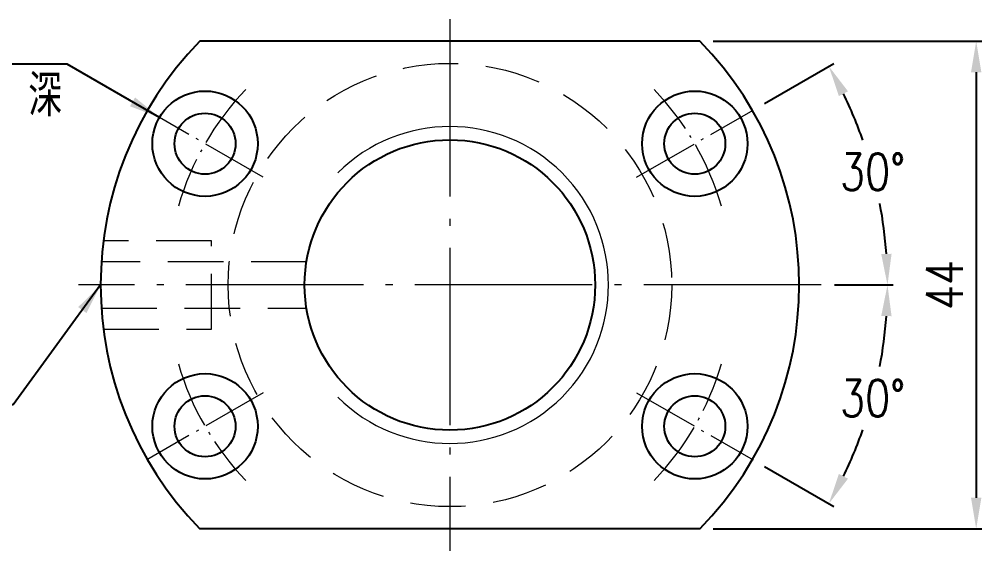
# Model space of a CAD drawing. Header units: millimetres. Extents: x -1039 to -662, y -1674 to -1407.
# Drawn here: x -882.5 to -795.7, y -1624.5 to -1576.6 of the extents above; entities that cross this region are included whole.
import ezdxf
from ezdxf.enums import TextEntityAlignment as Align

# ---------------------------------------------------------------- set-up
doc = ezdxf.new("R2010")
doc.units = ezdxf.units.MM
doc.linetypes.add('CenLine', pattern=[25.8, 20, -2.5, 0.8, -2.5])
doc.linetypes.add('HidLine', pattern=[7.5, 5, -2.5])
doc.layers.get('DEFPOINTS').update_dxf_attribs({"linetype": 'CONTINUOUS'})
for name, color, linetype, lineweight in [('cen', 1, 'CenLine', 13), ('DIM', 6, 'CONTINUOUS', 9), ('hat', 4, 'CONTINUOUS', 9), ('hid', 5, 'HidLine', 15), ('str', 7, 'CONTINUOUS', 25), ('txt', 3, 'CONTINUOUS', 9)]:
    doc.layers.add(name, color=color, linetype=linetype, lineweight=lineweight)
doc.styles.add('SIMPLEX', font='simplex.shx', dxfattribs={"width": 0.8, "height": 3.3, "bigfont": 'chineset.shx'})
doc.dimstyles.new('STANDARD$0', dxfattribs={"dimscale": 0, "dimtxt": 6, "dimasz": 5, "dimexe": 0.5, "dimexo": 2, "dimgap": 1.7, "dimtad": 1, "dimdec": 3, "dimdsep": 46, "dimtxsty": 'SIMPLEX', "dimcen": 0.09, "dimclrd": 6, "dimclre": 6, "dimclrt": 3, "dimadec": 1, "dimazin": 2, "dimtp": -0.1, "dimtm": 0.2, "dimtfac": 1, "dimtdec": 3, "dimtmove": 0, "dimatfit": 3, "dimfxl": 0, "dimtvp": 0.790698, "dimarcsym": 0})
doc.dimstyles.new('STANDARD$2', dxfattribs={"dimscale": 0, "dimtxt": 6, "dimasz": 5, "dimexe": 0.5, "dimexo": 2.2, "dimgap": 2.2, "dimtad": 0, "dimtih": 1, "dimtoh": 1, "dimdec": 3, "dimrnd": 0.0005, "dimdsep": 46, "dimtxsty": 'SIMPLEX', "dimcen": 0.09, "dimclrd": 6, "dimclre": 6, "dimclrt": 3, "dimadec": 1, "dimazin": 2, "dimtp": -0.1, "dimtm": 0.2, "dimtfac": 1, "dimtdec": 3, "dimtmove": 2, "dimatfit": 3, "dimfxl": 0, "dimtvp": 0.790698, "dimarcsym": 0})
doc.dimstyles.new('STANDARD$7', dxfattribs={"dimscale": 0, "dimtxt": 5.5, "dimasz": 5, "dimexe": 0.5, "dimexo": 2, "dimgap": 2.2, "dimtad": 1, "dimdec": 3, "dimrnd": 0.0005, "dimdsep": 46, "dimtxsty": 'SIMPLEX', "dimcen": 0.09, "dimclrd": 6, "dimclre": 6, "dimclrt": 3, "dimadec": 1, "dimazin": 2, "dimtp": -0.1, "dimtm": 0.2, "dimtfac": 1, "dimtdec": 3, "dimtmove": 2, "dimatfit": 3, "dimfxl": 0, "dimtvp": 0.790698, "dimarcsym": 0})

# ---------------------------------------------------------------- blocks, each defined once
blk = doc.blocks.new('*D131')
at = {"layer": 'DEFPOINTS', "color": 0}
for p in [(-821.072, -1578.544), (-821.072, -1622.544), (-796.156, -1622.544)]:
    blk.add_point(p, dxfattribs=at)
at = {"layer": 'DIM', "color": 6, "lineweight": -2}
for p, q in [((-819.872, -1578.544), (-795.656, -1578.544)), ((-796.156, -1581.344), (-796.156, -1619.744)), ((-819.872, -1622.544), (-795.656, -1622.544))]:
    blk.add_line(p, q, dxfattribs=at)
at = {"layer": 'DIM', "color": 6}
for points in [[(-796.622, -1581.344), (-795.689, -1581.344), (-796.156, -1578.544)], [(-796.622, -1619.744), (-795.689, -1619.744), (-796.156, -1622.544)]]:
    blk.add_solid(points, dxfattribs=at)
at = {"layer": 'DIM', "color": 3, "insert": (-799.006, -1600.544), "char_height": 3.3, "attachment_point": 5, "rotation": 90, "style": 'SIMPLEX'}
blk.add_mtext('44', dxfattribs=at)
blk = doc.blocks.new('*D133')
at = {"layer": 'DEFPOINTS', "color": 0}
for p in [(-816.276, -1584.759), (-826.79, -1590.829), (-804.754, -1593.692), (-877.097, -1600.544), (-810.137, -1600.544)]:
    blk.add_point(p, dxfattribs=at)
at = {"layer": 'str', "color": 6, "lineweight": -2}
for p, q in [((-815.237, -1584.159), (-809.008, -1580.563)), ((-808.937, -1600.544), (-803.655, -1600.544))]:
    blk.add_line(p, q, dxfattribs=at)
for start, end in [(19.33193, 25.93377), (4.06623, 10.7543)]:
    blk.add_arc((-843.617, -1600.544), 39.462, start, end, dxfattribs=at)
at = {"layer": 'str', "color": 6}
for points in [[(-808.541, -1583.505), (-807.716, -1583.067), (-809.442, -1580.813)], [(-803.788, -1597.729), (-804.72, -1597.762), (-804.155, -1600.544)]]:
    blk.add_solid(points, dxfattribs=at)
at = {"layer": 'str', "color": 3, "insert": (-805.499, -1590.331), "char_height": 3.3, "attachment_point": 5, "style": 'SIMPLEX'}
blk.add_mtext('30°', dxfattribs=at)
blk = doc.blocks.new('*D134')
at = {"layer": 'DEFPOINTS', "color": 0}
for p in [(-877.097, -1600.544), (-810.137, -1600.544), (-826.79, -1610.259), (-806.534, -1614.041), (-816.276, -1616.329)]:
    blk.add_point(p, dxfattribs=at)
at = {"layer": 'str', "color": 6, "lineweight": -2}
for p, q in [((-808.937, -1600.544), (-803.655, -1600.544)), ((-815.237, -1616.929), (-809.008, -1620.525))]:
    blk.add_line(p, q, dxfattribs=at)
for start, end in [(349.2457, 355.93377), (334.06623, 340.66807)]:
    blk.add_arc((-843.617, -1600.544), 39.462, start, end, dxfattribs=at)
at = {"layer": 'str', "color": 6}
for points in [[(-804.72, -1603.326), (-803.788, -1603.359), (-804.155, -1600.544)], [(-807.716, -1618.021), (-808.541, -1617.583), (-809.442, -1620.275)]]:
    blk.add_solid(points, dxfattribs=at)
at = {"layer": 'str', "color": 3, "insert": (-805.499, -1610.758), "char_height": 3.3, "attachment_point": 5, "style": 'SIMPLEX'}
blk.add_mtext('30°', dxfattribs=at)

msp = doc.modelspace()

# ---------------------------------------------------------------- linework, layer by layer
at = {"layer": 'cen', "ltscale": 0.8}
for p, q in [((-843.6166, -1576.5641), (-843.6166, -1624.5241)), ((-810.1366, -1600.5441), (-877.0966, -1600.5441))]:
    msp.add_line(p, q, dxfattribs=at)
at = {"layer": 'cen', "ltscale": 0.3}
for p, q in [((-860.4435, -1590.8291), (-870.957, -1584.7591)), ((-826.7897, -1590.8291), (-816.2762, -1584.7591)), ((-860.4435, -1610.2591), (-870.957, -1616.3291)), ((-826.7897, -1610.2591), (-816.2762, -1616.3291))]:
    msp.add_line(p, q, dxfattribs=at)
for start, end in [(136.229158, 163.770842), (16.229158, 43.770842), (196.229158, 223.770842), (316.229158, 343.770842)]:
    msp.add_arc((-843.6166, -1600.5441), 25.5, start, end, dxfattribs=at)
at = {"layer": 'hat'}
msp.add_arc((-843.6166, -1600.5441), 14.3, 225, 135, dxfattribs=at)
at = {"layer": 'hid'}
for p, q in [((-865.1166, -1596.5441), (-874.8616, -1596.5441)), ((-865.1166, -1604.5441), (-865.1166, -1596.5441)), ((-856.5472, -1598.4441), (-875.0465, -1598.4441)), ((-875.0465, -1602.6441), (-856.5472, -1602.6441)), ((-874.8616, -1604.5441), (-865.1166, -1604.5441))]:
    msp.add_line(p, q, dxfattribs=at)
msp.add_circle((-843.6166, -1600.5441), 20, dxfattribs=at)
at = {"layer": 'str'}
for p, q in [((-821.0722, -1578.5441), (-866.161, -1578.5441)), ((-821.0722, -1622.5441), (-866.161, -1622.5441))]:
    msp.add_line(p, q, dxfattribs=at)
for centre, radius in [((-865.7003, -1587.7941), 4.75), ((-821.533, -1587.7941), 4.75), ((-865.7003, -1587.7941), 2.75), ((-821.533, -1587.7941), 2.75), ((-843.6166, -1600.5441), 13.1), ((-865.7003, -1613.2941), 4.75), ((-821.533, -1613.2941), 4.75), ((-865.7003, -1613.2941), 2.75), ((-821.533, -1613.2941), 2.75)]:
    msp.add_circle(centre, radius, dxfattribs=at)
for start, end in [(135.700207, 224.299793), (315.700207, 44.299793)]:
    msp.add_arc((-843.6166, -1600.5441), 31.5, start, end, dxfattribs=at)

# ---------------------------------------------------------------- texts
at = {"layer": 'txt', "style": 'SIMPLEX', "width": 0.8}
msp.add_text('深', height=3.8, dxfattribs=at).set_placement((-881.6247, -1581.5364), align=Align.TOP_LEFT)

# ---------------------------------------------------------------- dimensions: what is measured, and where the dimension line sits
at = {"layer": 'DIM'}
dim = msp.add_linear_dim(base=(-796.1555, -1622.5441), p1=(-821.0722, -1578.5441), p2=(-821.0722, -1622.5441), angle=90, dimstyle='STANDARD$0', override={"dimscale": 1, "dimtxt": 3.3, "dimasz": 2.8, "dimexo": 1.2, "dimgap": 1.2, "dimtdec": 0, "dimarcsym": 1}, dxfattribs=at)
dim.commit()
dim.dimension.update_dxf_attribs({"geometry": '*D131', "text_midpoint": (-799.0055, -1600.5441)})
at = {"layer": 'str'}
for base, line1, line2, picture, middle in [((-804.7541, -1593.6916), ((-810.1366, -1600.5441), (-877.0966, -1600.5441)), ((-826.7897, -1590.8291), (-816.2762, -1584.7591)), '*D133', (-805.4992, -1590.3306)), ((-806.5344, -1614.0409), ((-826.7897, -1610.2591), (-816.2762, -1616.3291)), ((-810.1366, -1600.5441), (-877.0966, -1600.5441)), '*D134', (-805.4992, -1610.7576))]:
    dim = msp.add_angular_dim_2l(base=base, line1=line1, line2=line2, dimstyle='STANDARD$2', override={"dimscale": 1, "dimtxt": 3.3, "dimasz": 2.8, "dimexo": 1.2, "dimgap": 1.2, "dimarcsym": 1}, dxfattribs=at)
    dim.commit()
    dim.dimension.update_dxf_attribs({"geometry": picture, "text_midpoint": middle})

# ---------------------------------------------------------------- leaders
at = {"layer": 'DIM'}
msp.add_leader([(-875.1166, -1600.5441), (-882.997, -1611.3713), (-913.397, -1611.3713)], dimstyle='STANDARD$7', override={"dimscale": 1, "dimtxt": 3.3, "dimasz": 2.8, "dimexo": 1.2, "dimgap": 1.2, "dimarcsym": 1}, dxfattribs=at)
at = {"layer": 'str'}
msp.add_leader([(-869.8139, -1585.4191), (-878.1336, -1580.6157), (-905.9736, -1580.6157)], dimstyle='STANDARD$7', override={"dimscale": 1, "dimtxt": 3.3, "dimasz": 2.8, "dimexo": 1.2, "dimgap": 1.2, "dimtad": 0, "dimarcsym": 1}, dxfattribs=at)

doc.saveas('drawing.dxf')
